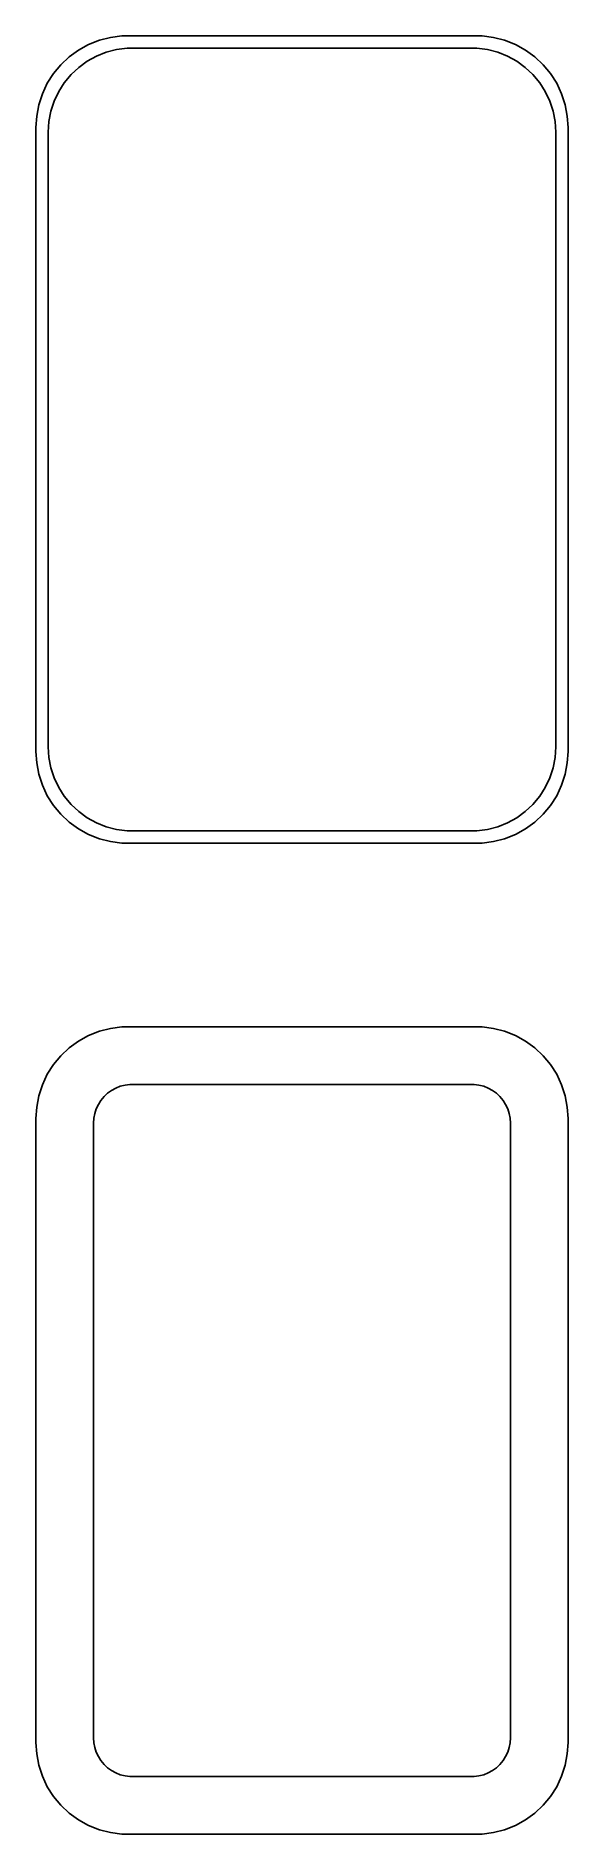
# Model space of a CAD drawing. Header units: metres. Extents: x -14.5 to 14.5, y 86 to 184.
import ezdxf

# ---------------------------------------------------------------- set-up
doc = ezdxf.new("R2010")
doc.units = ezdxf.units.M

msp = doc.modelspace()

# ---------------------------------------------------------------- linework, layer by layer
for p, q in [((-11.6289, 183.524), (-12.1791, 183.222)), ((-11.0451, 183.755), (-11.6289, 183.524)), ((-10.4369, 183.911), (-11.0451, 183.755)), ((-10.6648, 183.104), (-10.1079, 183.247)), ((-9.81395, 183.99), (-10.4369, 183.911)), ((-10.1079, 183.247), (-9.53748, 183.319)), ((9.81395, 183.99), (-9.81395, 183.99)), ((-9.53748, 183.319), (9.53748, 183.319)), ((9.53748, 183.319), (10.1079, 183.247)), ((10.4369, 183.911), (9.81395, 183.99)), ((10.1079, 183.247), (10.6648, 183.104)), ((11.0451, 183.755), (10.4369, 183.911)), ((11.6289, 183.524), (11.0451, 183.755)), ((12.1791, 183.222), (11.6289, 183.524)), ((-13.1448, 182.423), (-13.5451, 181.939)), ((-12.6871, 182.853), (-13.1448, 182.423)), ((-12.1791, 183.222), (-12.6871, 182.853)), ((-12.5875, 181.884), (-12.1684, 182.278)), ((-12.1684, 182.278), (-11.7032, 182.616)), ((-11.7032, 182.616), (-11.1994, 182.893)), ((-11.1994, 182.893), (-10.6648, 183.104)), ((10.6648, 183.104), (11.1994, 182.893)), ((11.1994, 182.893), (11.7032, 182.616)), ((11.7032, 182.616), (12.1684, 182.278)), ((12.1684, 182.278), (12.5875, 181.884)), ((12.6871, 182.853), (12.1791, 183.222)), ((13.1448, 182.423), (12.6871, 182.853)), ((13.5451, 181.939), (13.1448, 182.423)), ((-13.8815, 181.409), (-14.1489, 180.841)), ((-13.5451, 181.939), (-13.8815, 181.409)), ((-13.2621, 180.956), (-12.954, 181.441)), ((-12.954, 181.441), (-12.5875, 181.884)), ((12.5875, 181.884), (12.954, 181.441)), ((12.954, 181.441), (13.2621, 180.956)), ((13.8815, 181.409), (13.5451, 181.939)), ((14.1489, 180.841), (13.8815, 181.409)), ((-14.1489, 180.841), (-14.3429, 180.243)), ((-13.6846, 179.889), (-13.5069, 180.435)), ((-13.5069, 180.435), (-13.2621, 180.956)), ((13.2621, 180.956), (13.5069, 180.435)), ((13.5069, 180.435), (13.6846, 179.889)), ((14.3429, 180.243), (14.1489, 180.841)), ((-14.4606, 179.627), (-14.5, 179)), ((-14.3429, 180.243), (-14.4606, 179.627)), ((-13.8284, 178.75), (-13.7923, 179.324)), ((-13.7923, 179.324), (-13.6846, 179.889)), ((13.6846, 179.889), (13.7923, 179.324)), ((13.7923, 179.324), (13.8284, 178.75)), ((14.4606, 179.627), (14.3429, 180.243)), ((14.5, 179), (14.4606, 179.627)), ((-14.5, 179), (-14.5, 145)), ((-13.8284, 145.25), (-13.8284, 178.75)), ((13.8284, 178.75), (13.8284, 145.25)), ((14.5, 145), (14.5, 179)), ((-13.7923, 144.676), (-13.8284, 145.25)), ((13.8284, 145.25), (13.7923, 144.676)), ((-14.5, 145), (-14.4606, 144.373)), ((-14.4606, 144.373), (-14.3429, 143.757)), ((-13.6846, 144.111), (-13.7923, 144.676)), ((-13.5069, 143.565), (-13.6846, 144.111)), ((13.6846, 144.111), (13.5069, 143.565)), ((13.7923, 144.676), (13.6846, 144.111)), ((14.3429, 143.757), (14.4606, 144.373)), ((14.4606, 144.373), (14.5, 145)), ((-14.3429, 143.757), (-14.1489, 143.159)), ((-14.1489, 143.159), (-13.8815, 142.591)), ((-13.2621, 143.044), (-13.5069, 143.565)), ((13.5069, 143.565), (13.2621, 143.044)), ((13.8815, 142.591), (14.1489, 143.159)), ((14.1489, 143.159), (14.3429, 143.757)), ((-13.8815, 142.591), (-13.5451, 142.061)), ((-12.954, 142.559), (-13.2621, 143.044)), ((-12.5875, 142.116), (-12.954, 142.559)), ((-12.1684, 141.722), (-12.5875, 142.116)), ((12.5875, 142.116), (12.1684, 141.722)), ((12.954, 142.559), (12.5875, 142.116)), ((13.2621, 143.044), (12.954, 142.559)), ((13.5451, 142.061), (13.8815, 142.591)), ((-13.5451, 142.061), (-13.1448, 141.577)), ((-13.1448, 141.577), (-12.6871, 141.147)), ((-12.6871, 141.147), (-12.1791, 140.778)), ((-11.7032, 141.384), (-12.1684, 141.722)), ((-11.1994, 141.107), (-11.7032, 141.384)), ((-10.6648, 140.896), (-11.1994, 141.107)), ((11.1994, 141.107), (10.6648, 140.896)), ((11.7032, 141.384), (11.1994, 141.107)), ((12.1684, 141.722), (11.7032, 141.384)), ((12.1791, 140.778), (12.6871, 141.147)), ((12.6871, 141.147), (13.1448, 141.577)), ((13.1448, 141.577), (13.5451, 142.061)), ((-12.1791, 140.778), (-11.6289, 140.476)), ((-11.6289, 140.476), (-11.0451, 140.245)), ((-11.0451, 140.245), (-10.4369, 140.089)), ((-10.1079, 140.753), (-10.6648, 140.896)), ((-9.53748, 140.681), (-10.1079, 140.753)), ((9.53748, 140.681), (-9.53748, 140.681)), ((10.1079, 140.753), (9.53748, 140.681)), ((10.6648, 140.896), (10.1079, 140.753)), ((10.4369, 140.089), (11.0451, 140.245)), ((11.0451, 140.245), (11.6289, 140.476)), ((11.6289, 140.476), (12.1791, 140.778)), ((-10.4369, 140.089), (-9.81395, 140.01)), ((-9.81395, 140.01), (9.81395, 140.01)), ((9.81395, 140.01), (10.4369, 140.089)), ((-11.6289, 129.524), (-12.1791, 129.222)), ((-11.0451, 129.755), (-11.6289, 129.524)), ((-10.4369, 129.911), (-11.0451, 129.755)), ((-9.81395, 129.99), (-10.4369, 129.911)), ((9.81395, 129.99), (-9.81395, 129.99)), ((10.4369, 129.911), (9.81395, 129.99)), ((11.0451, 129.755), (10.4369, 129.911)), ((11.6289, 129.524), (11.0451, 129.755)), ((12.1791, 129.222), (11.6289, 129.524)), ((-13.1448, 128.423), (-13.5451, 127.939)), ((-12.6871, 128.853), (-13.1448, 128.423)), ((-12.1791, 129.222), (-12.6871, 128.853)), ((12.6871, 128.853), (12.1791, 129.222)), ((13.1448, 128.423), (12.6871, 128.853)), ((13.5451, 127.939), (13.1448, 128.423)), ((-13.8815, 127.409), (-14.1489, 126.841)), ((-13.5451, 127.939), (-13.8815, 127.409)), ((13.8815, 127.409), (13.5451, 127.939)), ((14.1489, 126.841), (13.8815, 127.409)), ((-14.1489, 126.841), (-14.3429, 126.243)), ((-10.5947, 126.375), (-10.3804, 126.531)), ((-10.3804, 126.531), (-10.1482, 126.659)), ((-10.1482, 126.659), (-9.9019, 126.756)), ((-9.9019, 126.756), (-9.64529, 126.822)), ((-9.64529, 126.822), (-9.38246, 126.855)), ((-9.38246, 126.855), (9.38246, 126.855)), ((9.38246, 126.855), (9.64529, 126.822)), ((9.64529, 126.822), (9.9019, 126.756)), ((9.9019, 126.756), (10.1482, 126.659)), ((10.1482, 126.659), (10.3804, 126.531)), ((10.3804, 126.531), (10.5947, 126.375)), ((14.3429, 126.243), (14.1489, 126.841)), ((-14.4606, 125.627), (-14.5, 125)), ((-14.3429, 126.243), (-14.4606, 125.627)), ((-11.2934, 125.275), (-11.2115, 125.527)), ((-11.2115, 125.527), (-11.0987, 125.766)), ((-11.0987, 125.766), (-10.9567, 125.99)), ((-10.9567, 125.99), (-10.7878, 126.194)), ((-10.7878, 126.194), (-10.5947, 126.375)), ((10.5947, 126.375), (10.7878, 126.194)), ((10.7878, 126.194), (10.9567, 125.99)), ((10.9567, 125.99), (11.0987, 125.766)), ((11.0987, 125.766), (11.2115, 125.527)), ((11.2115, 125.527), (11.2934, 125.275)), ((14.4606, 125.627), (14.3429, 126.243)), ((14.5, 125), (14.4606, 125.627)), ((-14.5, 125), (-14.5, 91)), ((-11.3596, 124.75), (-11.343, 125.014)), ((-11.3596, 91.25), (-11.3596, 124.75)), ((-11.343, 125.014), (-11.2934, 125.275)), ((11.2934, 125.275), (11.343, 125.014)), ((11.343, 125.014), (11.3596, 124.75)), ((11.3596, 124.75), (11.3596, 91.25)), ((14.5, 91), (14.5, 125)), ((-11.343, 90.9856), (-11.3596, 91.25)), ((11.3596, 91.25), (11.343, 90.9856)), ((-14.5, 91), (-14.4606, 90.3733)), ((-14.4606, 90.3733), (-14.3429, 89.7566)), ((-11.2934, 90.7254), (-11.343, 90.9856)), ((-11.2115, 90.4734), (-11.2934, 90.7254)), ((-11.0987, 90.2337), (-11.2115, 90.4734)), ((-10.9567, 90.01), (-11.0987, 90.2337)), ((11.0987, 90.2337), (10.9567, 90.01)), ((11.2115, 90.4734), (11.0987, 90.2337)), ((11.2934, 90.7254), (11.2115, 90.4734)), ((11.343, 90.9856), (11.2934, 90.7254)), ((14.3429, 89.7566), (14.4606, 90.3733)), ((14.4606, 90.3733), (14.5, 91)), ((-14.3429, 89.7566), (-14.1489, 89.1594)), ((-10.7878, 89.8059), (-10.9567, 90.01)), ((-10.5947, 89.6245), (-10.7878, 89.8059)), ((-10.3804, 89.4688), (-10.5947, 89.6245)), ((-10.1482, 89.3412), (-10.3804, 89.4688)), ((-9.9019, 89.2436), (-10.1482, 89.3412)), ((-9.64529, 89.1777), (-9.9019, 89.2436)), ((-9.38246, 89.1445), (-9.64529, 89.1777)), ((9.64529, 89.1777), (9.38246, 89.1445)), ((9.9019, 89.2436), (9.64529, 89.1777)), ((10.1482, 89.3412), (9.9019, 89.2436)), ((10.3804, 89.4688), (10.1482, 89.3412)), ((10.5947, 89.6245), (10.3804, 89.4688)), ((10.7878, 89.8059), (10.5947, 89.6245)), ((10.9567, 90.01), (10.7878, 89.8059)), ((14.1489, 89.1594), (14.3429, 89.7566)), ((-14.1489, 89.1594), (-13.8815, 88.5912)), ((-13.8815, 88.5912), (-13.5451, 88.0611)), ((9.38246, 89.1445), (-9.38246, 89.1445)), ((13.5451, 88.0611), (13.8815, 88.5912)), ((13.8815, 88.5912), (14.1489, 89.1594)), ((-13.5451, 88.0611), (-13.1448, 87.5773)), ((-13.1448, 87.5773), (-12.6871, 87.1474)), ((12.6871, 87.1474), (13.1448, 87.5773)), ((13.1448, 87.5773), (13.5451, 88.0611)), ((-12.6871, 87.1474), (-12.1791, 86.7784)), ((-12.1791, 86.7784), (-11.6289, 86.4759)), ((-11.6289, 86.4759), (-11.0451, 86.2447)), ((-11.0451, 86.2447), (-10.4369, 86.0886)), ((10.4369, 86.0886), (11.0451, 86.2447)), ((11.0451, 86.2447), (11.6289, 86.4759)), ((11.6289, 86.4759), (12.1791, 86.7784)), ((12.1791, 86.7784), (12.6871, 87.1474)), ((-10.4369, 86.0886), (-9.81395, 86.0099)), ((-9.81395, 86.0099), (9.81395, 86.0099)), ((9.81395, 86.0099), (10.4369, 86.0886))]:
    msp.add_line(p, q)

doc.saveas('drawing.dxf')
